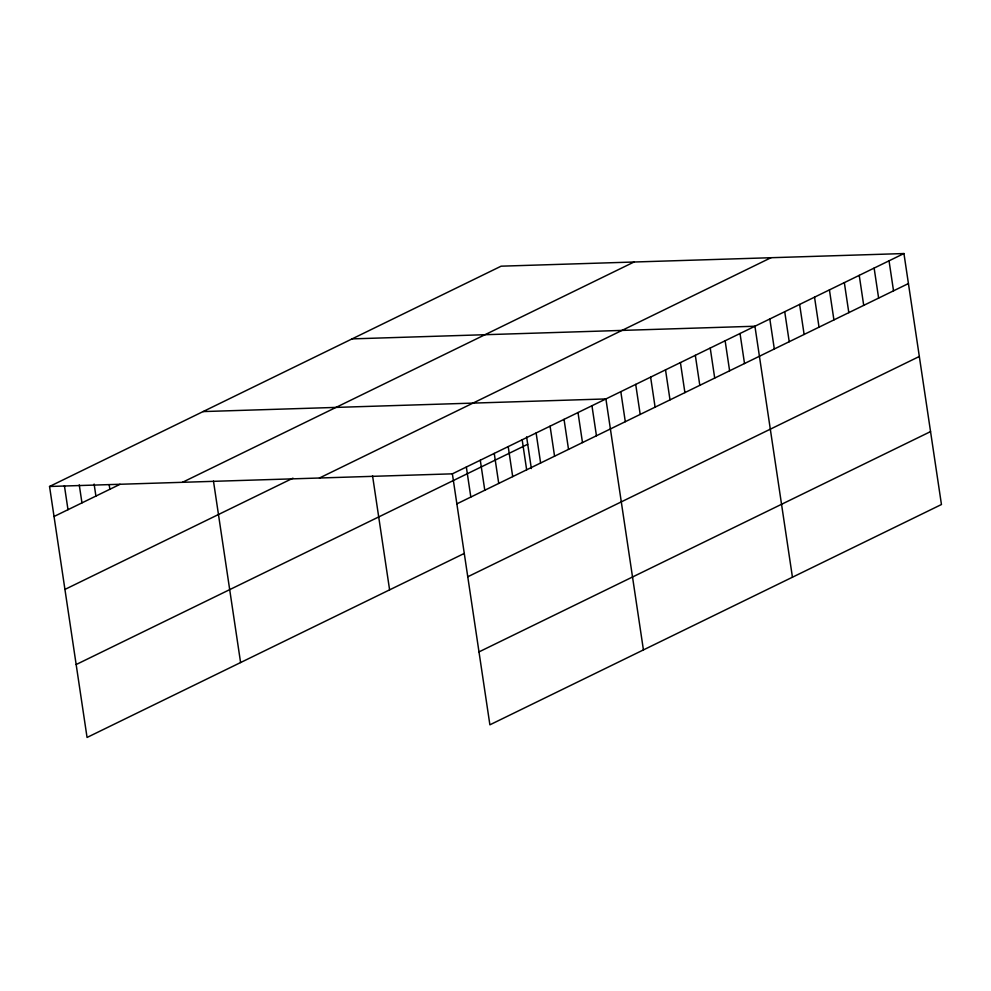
<?xml version="1.0" encoding="UTF-8"?>
<svg xmlns="http://www.w3.org/2000/svg" width="991" height="991" viewBox="0 0 991 991"><rect width="100%" height="100%" fill="white"/><g stroke="black" fill="none" stroke-linecap="round" stroke-linejoin="round"><path stroke-width="1.49" d="M464.11 553.511L87.059 737.453L49.55 486.482L501.112 266.183L903.941 253.547L941.45 504.518L489.888 724.817L452.379 473.834L903.941 253.547M54.034 516.497L120.022 484.314M182.48 482.307L634.042 262.008M64.935 589.422L292.977 478.17M319.449 478.009L771.01 257.71M76.158 664.54L527.72 444.253M456.863 503.862L908.425 283.562M467.764 576.774L919.326 356.475M478.987 651.905L930.549 431.605M352.09 338.885L754.931 326.237L792.441 577.22M203.081 411.575L605.91 398.939L643.419 649.91M49.55 486.482L452.379 473.834M889.038 260.806L893.523 290.834M874.136 268.078L878.621 298.105M859.234 275.349L863.718 305.377M844.332 282.621L848.816 312.648M829.43 289.892L833.914 319.907M814.528 297.164L819.024 327.179M799.626 304.435L804.122 334.45M784.723 311.694L789.22 341.722M769.821 318.966L774.318 348.993M740.029 333.509L744.514 363.536M725.127 340.78L729.611 370.795M710.225 348.052L714.709 378.067M695.323 355.323L699.807 385.338M680.421 362.582L684.905 392.609M665.518 369.854L670.003 399.881M650.616 377.125L655.101 407.152M635.714 384.397L640.198 414.424M620.812 391.668L625.296 421.683M591.949 405.74L596.446 435.767M578.001 412.553L582.485 442.581M564.04 419.366L568.524 449.381M550.079 426.167L554.564 456.194M536.119 432.98L540.615 463.008M526.617 436.882L531.349 468.557M522.17 439.793L526.655 469.808M508.21 446.594L512.694 476.621M494.249 453.407L498.733 483.435M480.288 460.22L484.785 490.235M466.34 467.021L470.824 497.048M372.542 475.705L389.599 589.856M213.474 481.093L240.59 662.558M109.196 484.76L109.865 489.269M94.12 484.066L95.904 496.07M79.255 484.872L81.956 502.883M64.403 485.677L67.995 509.696"/></g></svg>
